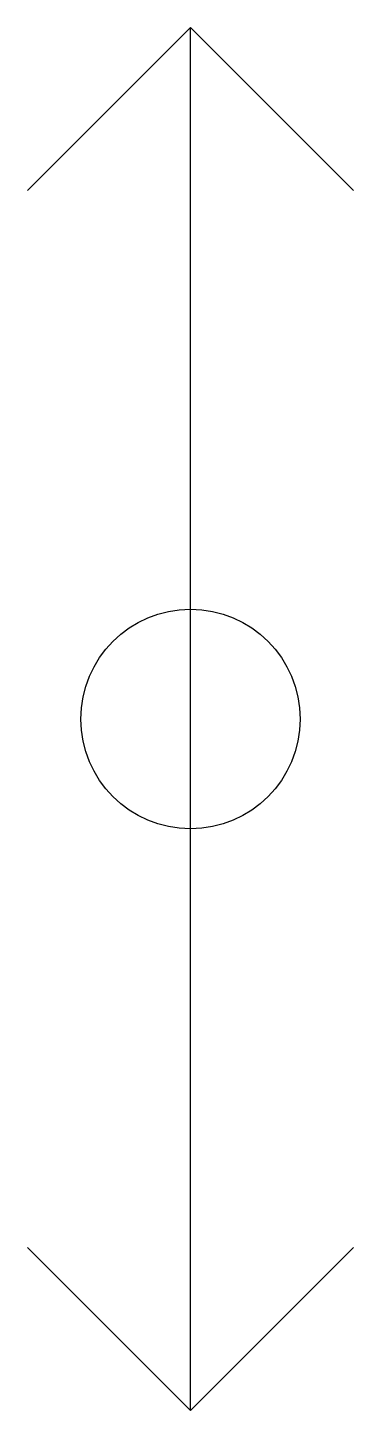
# Model space of a CAD drawing. Extents: x -627.48 to -626.06, y -120.09 to -114.09.
import ezdxf

# ---------------------------------------------------------------- set-up
doc = ezdxf.new("R2010")
doc.units = 0

msp = doc.modelspace()

# ---------------------------------------------------------------- linework, layer by layer
for p, q in [((-626.7717, -114.0941), (-627.4788, -114.8012)), ((-626.7717, -114.0941), (-626.0646, -114.8012)), ((-626.7717, -120.0941), (-626.7717, -114.0941)), ((-626.7717, -120.0941), (-627.4788, -119.387)), ((-626.7717, -120.0941), (-626.0646, -119.387))]:
    msp.add_line(p, q)
msp.add_circle((-626.7717, -117.0941), 0.4763)

doc.saveas('drawing.dxf')
